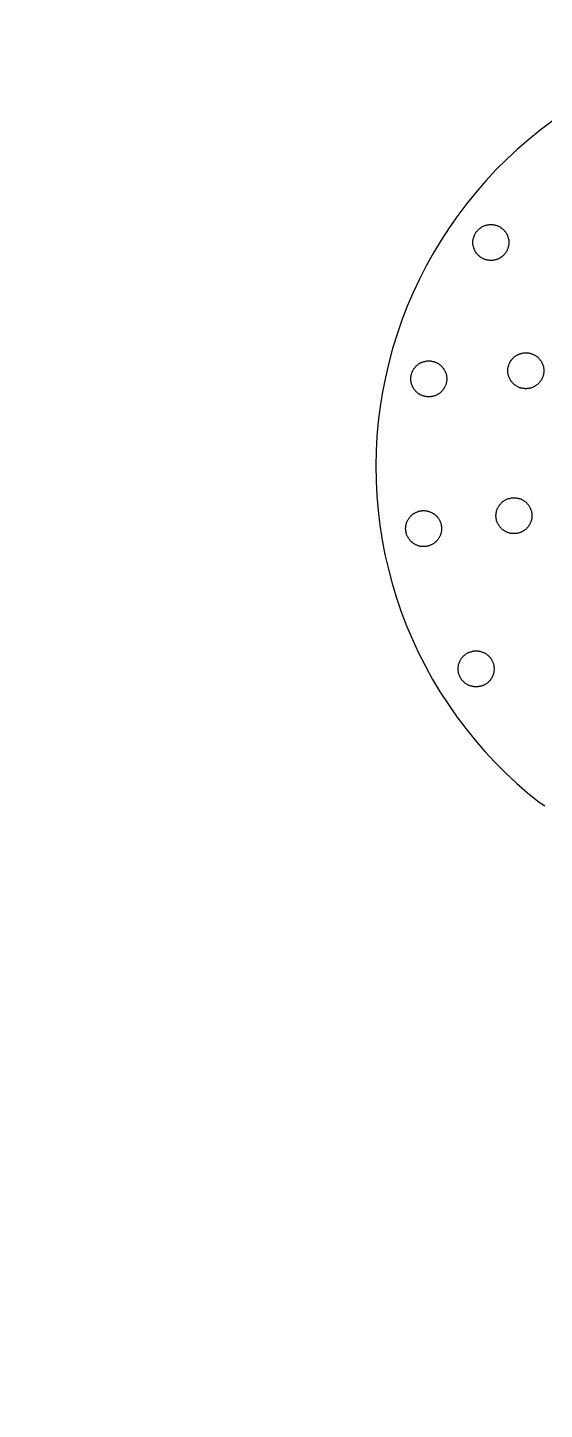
# Model space of a CAD drawing. Extents: x 1225654 to 1325654, y 924838 to 1022543.
# Drawn here: x 1309566 to 1310435, y 994920 to 997246 of the extents above; entities that cross this region are included whole.
import ezdxf

# ---------------------------------------------------------------- set-up
doc = ezdxf.new("R2010")
doc.units = 13

msp = doc.modelspace()

# ---------------------------------------------------------------- linework, layer by layer
msp.add_lwpolyline([(1260678.3, 924838.4), (1290630.1, 924838.4, 6.524121)], format="xyb", close=True)
msp.add_lwpolyline([(1260678.3, 924838.4), (1290630.1, 924838.4, 6.524121)], format="xyb", close=True)
msp.add_lwpolyline([(1310448.3, 997088), (1310428.3, 997072.9), (1310408.9, 997057.2), (1310390, 997040.8), (1310371.6, 997023.7), (1310353.8, 997006.1), (1310336.7, 996987.7), (1310320.3, 996968.8), (1310304.5, 996949.4), (1310289.4, 996929.4), (1310275, 996908.9), (1310261.3, 996888), (1310248.5, 996866.4), (1310236.4, 996844.6), (1310224.9, 996822.3), (1310214.3, 996799.6), (1310204.4, 996776.6), (1310195.4, 996753.2), (1310187.3, 996729.6), (1310179.9, 996705.5), (1310173.4, 996681.5), (1310167.7, 996656.9), (1310162.8, 996632.4), (1310159, 996607.7), (1310155.8, 996582.7), (1310153.5, 996558), (1310152.2, 996532.8), (1310151.8, 996507.8), (1310152.2, 996482.8), (1310153.3, 996457.8), (1310155.6, 996432.9), (1310158.5, 996407.9), (1310162.3, 996383.1), (1310167, 996358.6), (1310172.7, 996334), (1310179.2, 996310), (1310186.4, 996285.9), (1310194.5, 996262.3), (1310203.5, 996238.9), (1310213.2, 996215.7), (1310223.7, 996193), (1310235, 996170.7), (1310247.2, 996148.6), (1310260, 996127.3), (1310273.7, 996106.1), (1310287.9, 996085.7), (1310302.9, 996065.6), (1310318.7, 996046.1), (1310335.1, 996027.1), (1310352.3, 996008.7), (1310369.8, 995991.1), (1310388.2, 995973.8), (1310406.9, 995957.4), (1310426.5, 995941.7), (1310436.1, 995935.5)])
for points in [[(1310345.2, 996853.8), (1310344.1, 996853.8), (1310343.2, 996853.8), (1310342.1, 996853.8), (1310341, 996854.1), (1310340.1, 996854.3), (1310338.9, 996854.5), (1310337.9, 996854.7), (1310336.9, 996854.9), (1310335.8, 996855.1), (1310334.9, 996855.6), (1310334, 996855.8), (1310332.9, 996856.3), (1310332, 996856.7), (1310331.1, 996857.2), (1310330.2, 996857.9), (1310329.3, 996858.3), (1310328.4, 996859), (1310327.5, 996859.4), (1310326.6, 996860.1), (1310325.9, 996860.8), (1310325, 996861.5), (1310324.3, 996862.1), (1310323.5, 996863), (1310322.8, 996863.7), (1310322.1, 996864.6), (1310321.4, 996865.3), (1310320.7, 996866.2), (1310320.1, 996867.1), (1310319.6, 996868), (1310318.9, 996868.9), (1310318.5, 996869.8), (1310318, 996870.7), (1310317.6, 996871.6), (1310317.1, 996872.7), (1310316.9, 996873.6), (1310316.5, 996874.7), (1310316.3, 996875.7), (1310315.8, 996876.7), (1310315.6, 996877.7), (1310315.6, 996878.8), (1310315.3, 996879.7), (1310315.1, 996880.8), (1310315.1, 996881.9), (1310315.1, 996882.9), (1310314.9, 996883.9), (1310315.1, 996885.1), (1310315.1, 996886), (1310315.1, 996887.1), (1310315.3, 996888.2), (1310315.6, 996889.1), (1310315.6, 996890.3), (1310315.8, 996891.4), (1310316.3, 996892.3), (1310316.5, 996893.4), (1310316.9, 996894.3), (1310317.1, 996895.2), (1310317.6, 996896.3), (1310318, 996897.3), (1310318.5, 996898.1), (1310318.9, 996899), (1310319.6, 996899.9), (1310320.1, 996900.9), (1310320.7, 996901.7), (1310321.4, 996902.6), (1310322.1, 996903.3), (1310322.8, 996904.2), (1310323.5, 996904.9), (1310324.3, 996905.8), (1310325, 996906.5), (1310325.9, 996907.1), (1310326.6, 996907.8), (1310327.5, 996908.5), (1310328.4, 996908.9), (1310329.3, 996909.6), (1310330.2, 996910.1), (1310331.1, 996910.7), (1310332, 996911.2), (1310332.9, 996911.7), (1310334, 996912.1), (1310334.9, 996912.3), (1310335.8, 996912.7), (1310336.9, 996913), (1310337.9, 996913.2), (1310338.9, 996913.7), (1310340.1, 996913.7), (1310341, 996913.9), (1310342.1, 996914.1), (1310343.2, 996914.1), (1310344.1, 996914.1), (1310345.2, 996914.1), (1310346.4, 996914.1), (1310347.3, 996914.1), (1310348.4, 996914.1), (1310349.5, 996913.9), (1310350.4, 996913.7), (1310351.6, 996913.7), (1310352.4, 996913.2), (1310353.6, 996913), (1310354.5, 996912.7), (1310355.6, 996912.3), (1310356.5, 996912.1), (1310357.6, 996911.7), (1310358.5, 996911.2), (1310359.5, 996910.7), (1310360.3, 996910.1), (1310361.2, 996909.6), (1310362.1, 996908.9), (1310363.1, 996908.5), (1310363.9, 996907.8), (1310364.6, 996907.1), (1310365.5, 996906.5), (1310366.2, 996905.8), (1310367.1, 996904.9), (1310367.7, 996904.2), (1310368.4, 996903.3), (1310369.1, 996902.6), (1310369.8, 996901.7), (1310370.2, 996900.9), (1310370.9, 996899.9), (1310371.3, 996899), (1310372, 996898.1), (1310372.5, 996897.3), (1310372.9, 996896.3), (1310373.4, 996895.2), (1310373.6, 996894.3), (1310374, 996893.4), (1310374.3, 996892.3), (1310374.5, 996891.4), (1310374.7, 996890.3), (1310374.9, 996889.1), (1310375.2, 996888.2), (1310375.4, 996887.1), (1310375.4, 996886), (1310375.4, 996885.1), (1310375.4, 996883.9), (1310375.4, 996882.9), (1310375.4, 996881.9), (1310375.4, 996880.8), (1310375.2, 996879.7), (1310374.9, 996878.8), (1310374.7, 996877.7), (1310374.5, 996876.7), (1310374.3, 996875.7), (1310374, 996874.7), (1310373.6, 996873.6), (1310373.4, 996872.7), (1310372.9, 996871.6), (1310372.5, 996870.7), (1310372, 996869.8), (1310371.3, 996868.9), (1310370.9, 996868), (1310370.2, 996867.1), (1310369.8, 996866.2), (1310369.1, 996865.3), (1310368.4, 996864.6), (1310367.7, 996863.7), (1310367.1, 996863), (1310366.2, 996862.1), (1310365.5, 996861.5), (1310364.6, 996860.8), (1310363.9, 996860.1), (1310363.1, 996859.4), (1310362.1, 996859), (1310361.2, 996858.3), (1310360.3, 996857.9), (1310359.5, 996857.2), (1310358.5, 996856.7), (1310357.6, 996856.3), (1310356.5, 996855.8), (1310355.6, 996855.6), (1310354.5, 996855.1), (1310353.6, 996854.9), (1310352.4, 996854.7), (1310351.6, 996854.5), (1310350.4, 996854.3), (1310349.5, 996854.1), (1310348.4, 996853.8), (1310347.3, 996853.8), (1310346.4, 996853.8), (1310345.2, 996853.8), (1310345.2, 996853.8)], [(1310240.6, 996624.3), (1310239.7, 996624.3), (1310238.6, 996624.3), (1310237.5, 996624.3), (1310236.6, 996624.5), (1310235.4, 996624.8), (1310234.5, 996625), (1310233.4, 996625.2), (1310232.3, 996625.5), (1310231.4, 996625.7), (1310230.3, 996626.1), (1310229.4, 996626.3), (1310228.5, 996626.8), (1310227.6, 996627.2), (1310226.5, 996627.7), (1310225.6, 996628.4), (1310224.6, 996628.8), (1310223.7, 996629.5), (1310222.9, 996629.9), (1310222.2, 996630.6), (1310221.3, 996631.3), (1310220.6, 996632), (1310219.7, 996632.7), (1310219, 996633.5), (1310218.4, 996634.2), (1310217.7, 996635.1), (1310217, 996635.8), (1310216.4, 996636.7), (1310215.7, 996637.6), (1310215, 996638.5), (1310214.5, 996639.4), (1310214.1, 996640.3), (1310213.6, 996641.2), (1310213.2, 996642.1), (1310212.8, 996643.2), (1310212.3, 996644.1), (1310212.1, 996645), (1310211.6, 996646.1), (1310211.4, 996647.1), (1310211.2, 996648.1), (1310210.9, 996649.3), (1310210.7, 996650.2), (1310210.7, 996651.3), (1310210.5, 996652.4), (1310210.5, 996653.3), (1310210.5, 996654.5), (1310210.5, 996655.6), (1310210.5, 996656.5), (1310210.7, 996657.6), (1310210.7, 996658.7), (1310210.9, 996659.6), (1310211.2, 996660.8), (1310211.4, 996661.7), (1310211.6, 996662.8), (1310212.1, 996663.9), (1310212.3, 996664.8), (1310212.8, 996665.7), (1310213.2, 996666.8), (1310213.6, 996667.7), (1310214.1, 996668.7), (1310214.5, 996669.5), (1310215, 996670.4), (1310215.7, 996671.3), (1310216.4, 996672.3), (1310217, 996673.1), (1310217.7, 996673.8), (1310218.4, 996674.7), (1310219, 996675.4), (1310219.7, 996676.3), (1310220.6, 996676.9), (1310221.3, 996677.6), (1310222.2, 996678.3), (1310222.9, 996679), (1310223.7, 996679.5), (1310224.6, 996680.1), (1310225.6, 996680.5), (1310226.5, 996681.2), (1310227.6, 996681.7), (1310228.5, 996682.1), (1310229.4, 996682.6), (1310230.3, 996682.8), (1310231.4, 996683.2), (1310232.3, 996683.5), (1310233.4, 996683.7), (1310234.5, 996683.9), (1310235.4, 996684.1), (1310236.6, 996684.4), (1310237.5, 996684.6), (1310238.6, 996684.6), (1310239.7, 996684.6), (1310240.6, 996684.6), (1310241.7, 996684.6), (1310242.9, 996684.6), (1310244, 996684.6), (1310244.9, 996684.4), (1310246, 996684.1), (1310246.9, 996683.9), (1310248.1, 996683.7), (1310249.2, 996683.5), (1310250.1, 996683.2), (1310251, 996682.8), (1310252.1, 996682.6), (1310253, 996682.1), (1310253.9, 996681.7), (1310255, 996681.2), (1310255.9, 996680.5), (1310256.8, 996680.1), (1310257.7, 996679.5), (1310258.4, 996679), (1310259.3, 996678.3), (1310260.2, 996677.6), (1310260.9, 996676.9), (1310261.8, 996676.3), (1310262.5, 996675.4), (1310263.1, 996674.7), (1310263.8, 996673.8), (1310264.5, 996673.1), (1310265.2, 996672.3), (1310265.8, 996671.3), (1310266.3, 996670.4), (1310266.9, 996669.5), (1310267.4, 996668.7), (1310267.8, 996667.7), (1310268.3, 996666.8), (1310268.8, 996665.7), (1310269.2, 996664.8), (1310269.4, 996663.9), (1310269.9, 996662.8), (1310270.1, 996661.7), (1310270.3, 996660.8), (1310270.5, 996659.6), (1310270.8, 996658.7), (1310270.8, 996657.6), (1310271, 996656.5), (1310271, 996655.6), (1310271, 996654.5), (1310271, 996653.3), (1310271, 996652.4), (1310270.8, 996651.3), (1310270.8, 996650.2), (1310270.5, 996649.3), (1310270.3, 996648.1), (1310270.1, 996647.1), (1310269.9, 996646.1), (1310269.4, 996645), (1310269.2, 996644.1), (1310268.8, 996643.2), (1310268.3, 996642.1), (1310267.8, 996641.2), (1310267.4, 996640.3), (1310266.9, 996639.4), (1310266.3, 996638.5), (1310265.8, 996637.6), (1310265.2, 996636.7), (1310264.5, 996635.8), (1310263.8, 996635.1), (1310263.1, 996634.2), (1310262.5, 996633.5), (1310261.8, 996632.7), (1310260.9, 996632), (1310260.2, 996631.3), (1310259.3, 996630.6), (1310258.4, 996629.9), (1310257.7, 996629.5), (1310256.8, 996628.8), (1310255.9, 996628.4), (1310255, 996627.7), (1310253.9, 996627.2), (1310253, 996626.8), (1310252.1, 996626.3), (1310251, 996626.1), (1310250.1, 996625.7), (1310249.2, 996625.5), (1310248.1, 996625.2), (1310246.9, 996625), (1310246, 996624.8), (1310244.9, 996624.5), (1310244, 996624.3), (1310242.9, 996624.3), (1310241.7, 996624.3), (1310240.6, 996624.3), (1310240.6, 996624.3)], [(1310404, 996637.8), (1310403.1, 996637.8), (1310402, 996638), (1310400.8, 996638), (1310399.9, 996638.3), (1310398.8, 996638.3), (1310397.7, 996638.5), (1310396.8, 996638.7), (1310395.6, 996638.9), (1310394.8, 996639.4), (1310393.6, 996639.6), (1310392.7, 996640.1), (1310391.8, 996640.5), (1310390.7, 996640.9), (1310389.8, 996641.4), (1310388.9, 996641.9), (1310388, 996642.5), (1310387.1, 996643), (1310386.2, 996643.7), (1310385.5, 996644.3), (1310384.6, 996645), (1310383.7, 996645.7), (1310383.1, 996646.4), (1310382.4, 996647.1), (1310381.5, 996647.9), (1310380.8, 996648.6), (1310380.1, 996649.5), (1310379.7, 996650.4), (1310379, 996651.1), (1310378.3, 996652), (1310377.9, 996652.9), (1310377.4, 996654), (1310377, 996654.9), (1310376.5, 996655.8), (1310376.1, 996656.7), (1310375.6, 996657.9), (1310375.4, 996658.7), (1310374.9, 996659.9), (1310374.7, 996660.8), (1310374.5, 996661.9), (1310374.3, 996662.8), (1310374, 996663.9), (1310374, 996665.1), (1310373.8, 996665.9), (1310373.8, 996667.1), (1310373.8, 996668.2), (1310373.8, 996669.1), (1310373.8, 996670.2), (1310374, 996671.3), (1310374, 996672.3), (1310374.3, 996673.3), (1310374.5, 996674.5), (1310374.7, 996675.4), (1310374.9, 996676.5), (1310375.4, 996677.4), (1310375.6, 996678.5), (1310376.1, 996679.5), (1310376.5, 996680.3), (1310377, 996681.5), (1310377.4, 996682.4), (1310377.9, 996683.2), (1310378.3, 996684.1), (1310379, 996685.1), (1310379.7, 996686), (1310380.1, 996686.7), (1310380.8, 996687.5), (1310381.5, 996688.4), (1310382.4, 996689.1), (1310383.1, 996689.8), (1310383.7, 996690.7), (1310384.6, 996691.3), (1310385.5, 996692), (1310386.2, 996692.5), (1310387.1, 996693.2), (1310388, 996693.9), (1310388.9, 996694.3), (1310389.8, 996694.7), (1310390.7, 996695.2), (1310391.8, 996695.6), (1310392.7, 996696.1), (1310393.6, 996696.5), (1310394.8, 996696.8), (1310395.6, 996697.2), (1310396.8, 996697.4), (1310397.7, 996697.6), (1310398.8, 996697.9), (1310399.9, 996698.1), (1310400.8, 996698.1), (1310402, 996698.3), (1310403.1, 996698.3), (1310404, 996698.3), (1310405.1, 996698.3), (1310406.2, 996698.3), (1310407.1, 996698.1), (1310408.3, 996698.1), (1310409.4, 996697.9), (1310410.3, 996697.6), (1310411.4, 996697.4), (1310412.3, 996697.2), (1310413.4, 996696.8), (1310414.3, 996696.5), (1310415.5, 996696.1), (1310416.4, 996695.6), (1310417.2, 996695.2), (1310418.2, 996694.7), (1310419.3, 996694.3), (1310420.2, 996693.9), (1310421.1, 996693.2), (1310421.8, 996692.5), (1310422.7, 996692), (1310423.6, 996691.3), (1310424.2, 996690.7), (1310425.1, 996689.8), (1310425.8, 996689.1), (1310426.5, 996688.4), (1310427.2, 996687.5), (1310427.8, 996686.7), (1310428.5, 996686), (1310429.2, 996685.1), (1310429.6, 996684.1), (1310430.3, 996683.2), (1310430.8, 996682.4), (1310431.2, 996681.5), (1310431.6, 996680.3), (1310432.1, 996679.5), (1310432.6, 996678.5), (1310432.8, 996677.4), (1310433.2, 996676.5), (1310433.5, 996675.4), (1310433.7, 996674.5), (1310433.9, 996673.3), (1310433.9, 996672.3), (1310434.2, 996671.3), (1310434.2, 996670.2), (1310434.4, 996669.1), (1310434.4, 996668.2), (1310434.4, 996667.1), (1310434.2, 996665.9), (1310434.2, 996665.1), (1310433.9, 996663.9), (1310433.9, 996662.8), (1310433.7, 996661.9), (1310433.5, 996660.8), (1310433.2, 996659.9), (1310432.8, 996658.7), (1310432.6, 996657.9), (1310432.1, 996656.7), (1310431.6, 996655.8), (1310431.2, 996654.9), (1310430.8, 996654), (1310430.3, 996652.9), (1310429.6, 996652), (1310429.2, 996651.1), (1310428.5, 996650.4), (1310427.8, 996649.5), (1310427.2, 996648.6), (1310426.5, 996647.9), (1310425.8, 996647.1), (1310425.1, 996646.4), (1310424.2, 996645.7), (1310423.6, 996645), (1310422.7, 996644.3), (1310421.8, 996643.7), (1310421.1, 996643), (1310420.2, 996642.5), (1310419.3, 996641.9), (1310418.2, 996641.4), (1310417.2, 996640.9), (1310416.4, 996640.5), (1310415.5, 996640.1), (1310414.3, 996639.6), (1310413.4, 996639.4), (1310412.3, 996638.9), (1310411.4, 996638.7), (1310410.3, 996638.5), (1310409.4, 996638.3), (1310408.3, 996638.3), (1310407.1, 996638), (1310406.2, 996638), (1310405.1, 996637.8), (1310404, 996637.8), (1310404, 996637.8)], [(1310384.2, 996393.9), (1310383.1, 996393.9), (1310381.9, 996393.9), (1310381, 996393.9), (1310379.9, 996394.1), (1310378.8, 996394.3), (1310377.9, 996394.6), (1310376.8, 996394.8), (1310375.9, 996395), (1310374.7, 996395.3), (1310373.8, 996395.7), (1310372.7, 996395.9), (1310371.8, 996396.4), (1310370.9, 996396.9), (1310370, 996397.3), (1310368.9, 996397.9), (1310368, 996398.4), (1310367.1, 996399.1), (1310366.4, 996399.5), (1310365.5, 996400.2), (1310364.6, 996400.9), (1310363.9, 996401.5), (1310363.1, 996402.2), (1310362.4, 996403.1), (1310361.7, 996403.8), (1310361, 996404.7), (1310360.3, 996405.4), (1310359.6, 996406.3), (1310359, 996407.2), (1310358.5, 996408.1), (1310357.9, 996409), (1310357.4, 996409.9), (1310356.9, 996410.8), (1310356.5, 996411.7), (1310356, 996412.8), (1310355.6, 996413.7), (1310355.4, 996414.9), (1310354.9, 996415.7), (1310354.7, 996416.9), (1310354.5, 996417.8), (1310354.3, 996418.9), (1310354.3, 996419.8), (1310354, 996420.9), (1310354, 996422.1), (1310353.8, 996422.9), (1310353.8, 996424.1), (1310353.8, 996425.2), (1310354, 996426.1), (1310354, 996427.2), (1310354.3, 996428.3), (1310354.3, 996429.3), (1310354.5, 996430.3), (1310354.7, 996431.5), (1310354.9, 996432.4), (1310355.4, 996433.5), (1310355.6, 996434.4), (1310356, 996435.3), (1310356.5, 996436.5), (1310356.9, 996437.3), (1310357.4, 996438.2), (1310357.9, 996439.1), (1310358.5, 996440.1), (1310359, 996440.9), (1310359.6, 996441.8), (1310360.3, 996442.7), (1310361, 996443.4), (1310361.7, 996444.3), (1310362.4, 996445), (1310363.1, 996445.9), (1310363.9, 996446.6), (1310364.6, 996447.3), (1310365.5, 996447.9), (1310366.4, 996448.6), (1310367.1, 996449), (1310368, 996449.7), (1310368.9, 996450.2), (1310370, 996450.9), (1310370.9, 996451.3), (1310371.8, 996451.7), (1310372.7, 996452.2), (1310373.8, 996452.4), (1310374.7, 996452.9), (1310375.9, 996453.1), (1310376.8, 996453.3), (1310377.9, 996453.8), (1310378.8, 996453.8), (1310379.9, 996454), (1310381, 996454.2), (1310381.9, 996454.2), (1310383.1, 996454.2), (1310384.2, 996454.2), (1310385.1, 996454.2), (1310386.2, 996454.2), (1310387.3, 996454.2), (1310388.2, 996454), (1310389.3, 996453.8), (1310390.5, 996453.8), (1310391.4, 996453.3), (1310392.5, 996453.1), (1310393.4, 996452.9), (1310394.5, 996452.4), (1310395.4, 996452.2), (1310396.3, 996451.7), (1310397.5, 996451.3), (1310398.4, 996450.9), (1310399.2, 996450.2), (1310400.1, 996449.7), (1310401.1, 996449), (1310402, 996448.6), (1310402.6, 996447.9), (1310403.5, 996447.3), (1310404.4, 996446.6), (1310405.1, 996445.9), (1310405.8, 996445), (1310406.4, 996444.3), (1310407.3, 996443.4), (1310408, 996442.7), (1310408.5, 996441.8), (1310409.2, 996440.9), (1310409.8, 996440.1), (1310410.3, 996439.1), (1310410.7, 996438.2), (1310411.2, 996437.3), (1310411.6, 996436.5), (1310412.1, 996435.3), (1310412.6, 996434.4), (1310412.8, 996433.5), (1310413.2, 996432.4), (1310413.4, 996431.5), (1310413.6, 996430.3), (1310413.9, 996429.3), (1310414.1, 996428.3), (1310414.1, 996427.2), (1310414.3, 996426.1), (1310414.3, 996425.2), (1310414.3, 996424.1), (1310414.3, 996422.9), (1310414.3, 996422.1), (1310414.1, 996420.9), (1310414.1, 996419.8), (1310413.9, 996418.9), (1310413.6, 996417.8), (1310413.4, 996416.9), (1310413.2, 996415.7), (1310412.8, 996414.9), (1310412.6, 996413.7), (1310412.1, 996412.8), (1310411.6, 996411.7), (1310411.2, 996410.8), (1310410.7, 996409.9), (1310410.3, 996409), (1310409.8, 996408.1), (1310409.2, 996407.2), (1310408.5, 996406.3), (1310408, 996405.4), (1310407.3, 996404.7), (1310406.4, 996403.8), (1310405.8, 996403.1), (1310405.1, 996402.2), (1310404.4, 996401.5), (1310403.5, 996400.9), (1310402.6, 996400.2), (1310402, 996399.5), (1310401.1, 996399.1), (1310400.1, 996398.4), (1310399.2, 996397.9), (1310398.4, 996397.3), (1310397.5, 996396.9), (1310396.3, 996396.4), (1310395.4, 996395.9), (1310394.5, 996395.7), (1310393.4, 996395.3), (1310392.5, 996395), (1310391.4, 996394.8), (1310390.5, 996394.6), (1310389.3, 996394.3), (1310388.2, 996394.1), (1310387.3, 996393.9), (1310386.2, 996393.9), (1310385.1, 996393.9), (1310384.2, 996393.9), (1310384.2, 996393.9)], [(1310232.1, 996372.1), (1310230.9, 996372.3), (1310229.8, 996372.3), (1310228.9, 996372.3), (1310227.8, 996372.5), (1310226.7, 996372.5), (1310225.8, 996372.7), (1310224.6, 996373), (1310223.7, 996373.4), (1310222.6, 996373.6), (1310221.7, 996374.1), (1310220.6, 996374.3), (1310219.7, 996374.8), (1310218.8, 996375.2), (1310217.9, 996375.7), (1310217, 996376.1), (1310216.1, 996376.8), (1310215.2, 996377.2), (1310214.3, 996377.9), (1310213.4, 996378.6), (1310212.5, 996379.3), (1310211.8, 996379.9), (1310210.9, 996380.6), (1310210.2, 996381.3), (1310209.6, 996382.2), (1310208.9, 996382.9), (1310208.2, 996383.8), (1310207.6, 996384.7), (1310206.9, 996385.6), (1310206.4, 996386.5), (1310205.8, 996387.4), (1310205.3, 996388.3), (1310204.9, 996389.2), (1310204.4, 996390.1), (1310204, 996391), (1310203.5, 996392.1), (1310203.3, 996393), (1310203, 996394.1), (1310202.6, 996395), (1310202.4, 996396.2), (1310202.2, 996397.1), (1310202.2, 996398.2), (1310202, 996399.3), (1310202, 996400.2), (1310201.7, 996401.3), (1310201.7, 996402.5), (1310201.7, 996403.6), (1310202, 996404.5), (1310202, 996405.6), (1310202.2, 996406.7), (1310202.2, 996407.7), (1310202.4, 996408.7), (1310202.6, 996409.7), (1310203, 996410.8), (1310203.3, 996411.7), (1310203.5, 996412.8), (1310204, 996413.7), (1310204.4, 996414.6), (1310204.9, 996415.7), (1310205.3, 996416.6), (1310205.8, 996417.5), (1310206.4, 996418.5), (1310206.9, 996419.3), (1310207.6, 996420.2), (1310208.2, 996421.1), (1310208.9, 996421.8), (1310209.6, 996422.7), (1310210.2, 996423.4), (1310210.9, 996424.1), (1310211.8, 996425), (1310212.5, 996425.7), (1310213.4, 996426.3), (1310214.3, 996427), (1310215.2, 996427.4), (1310216.1, 996428.1), (1310217, 996428.6), (1310217.9, 996429), (1310218.8, 996429.7), (1310219.7, 996430.1), (1310220.6, 996430.3), (1310221.7, 996430.8), (1310222.6, 996431.3), (1310223.7, 996431.5), (1310224.6, 996431.7), (1310225.8, 996431.9), (1310226.7, 996432.2), (1310227.8, 996432.4), (1310228.9, 996432.4), (1310229.8, 996432.6), (1310230.9, 996432.6), (1310232.1, 996432.6), (1310233, 996432.6), (1310234.1, 996432.6), (1310235.2, 996432.4), (1310236.1, 996432.4), (1310237.3, 996432.2), (1310238.4, 996431.9), (1310239.3, 996431.7), (1310240.4, 996431.5), (1310241.3, 996431.3), (1310242.4, 996430.8), (1310243.3, 996430.3), (1310244.2, 996430.1), (1310245.3, 996429.7), (1310246.2, 996429), (1310247.2, 996428.6), (1310248.1, 996428.1), (1310248.9, 996427.4), (1310249.8, 996427), (1310250.8, 996426.3), (1310251.4, 996425.7), (1310252.3, 996425), (1310253, 996424.1), (1310253.7, 996423.4), (1310254.6, 996422.7), (1310255.3, 996421.8), (1310255.9, 996421.1), (1310256.4, 996420.2), (1310257, 996419.3), (1310257.7, 996418.5), (1310258.2, 996417.5), (1310258.6, 996416.6), (1310259.3, 996415.7), (1310259.7, 996414.6), (1310260, 996413.7), (1310260.4, 996412.8), (1310260.9, 996411.7), (1310261.1, 996410.8), (1310261.3, 996409.7), (1310261.6, 996408.7), (1310261.8, 996407.7), (1310262, 996406.7), (1310262, 996405.6), (1310262.2, 996404.5), (1310262.2, 996403.6), (1310262.2, 996402.5), (1310262.2, 996401.3), (1310262.2, 996400.2), (1310262, 996399.3), (1310262, 996398.2), (1310261.8, 996397.1), (1310261.6, 996396.2), (1310261.3, 996395), (1310261.1, 996394.1), (1310260.9, 996393), (1310260.4, 996392.1), (1310260, 996391), (1310259.7, 996390.1), (1310259.3, 996389.2), (1310258.6, 996388.3), (1310258.2, 996387.4), (1310257.7, 996386.5), (1310257, 996385.6), (1310256.4, 996384.7), (1310255.9, 996383.8), (1310255.3, 996382.9), (1310254.6, 996382.2), (1310253.7, 996381.3), (1310253, 996380.6), (1310252.3, 996379.9), (1310251.4, 996379.3), (1310250.8, 996378.6), (1310249.8, 996377.9), (1310248.9, 996377.2), (1310248.1, 996376.8), (1310247.2, 996376.1), (1310246.2, 996375.7), (1310245.3, 996375.2), (1310244.2, 996374.8), (1310243.3, 996374.3), (1310242.4, 996374.1), (1310241.3, 996373.6), (1310240.4, 996373.4), (1310239.3, 996373), (1310238.4, 996372.7), (1310237.3, 996372.5), (1310236.1, 996372.5), (1310235.2, 996372.3), (1310234.1, 996372.3), (1310233, 996372.3), (1310232.1, 996372.1), (1310232.1, 996372.1)], [(1310320.5, 996136.1), (1310319.4, 996136.1), (1310318.3, 996136.1), (1310317.3, 996136.1), (1310316.3, 996136.3), (1310315.1, 996136.5), (1310314.2, 996136.7), (1310313.1, 996136.9), (1310312.2, 996137.2), (1310311.1, 996137.4), (1310310.1, 996137.8), (1310309.1, 996138.1), (1310308.1, 996138.5), (1310307.2, 996139), (1310306.3, 996139.4), (1310305.2, 996140.1), (1310304.3, 996140.5), (1310303.6, 996141.2), (1310302.7, 996141.7), (1310301.9, 996142.4), (1310300.9, 996143), (1310300.3, 996143.7), (1310299.3, 996144.4), (1310298.7, 996145.3), (1310298, 996146), (1310297.3, 996146.9), (1310296.6, 996147.5), (1310296, 996148.4), (1310295.3, 996149.3), (1310294.9, 996150.2), (1310294.2, 996151.1), (1310293.7, 996152), (1310293.3, 996152.9), (1310292.8, 996153.8), (1310292.4, 996154.9), (1310291.9, 996155.8), (1310291.7, 996157), (1310291.3, 996157.9), (1310291, 996159), (1310290.8, 996159.9), (1310290.6, 996161.1), (1310290.6, 996161.9), (1310290.4, 996163.1), (1310290.4, 996164.2), (1310290.1, 996165.1), (1310290.1, 996166.2), (1310290.1, 996167.3), (1310290.4, 996168.3), (1310290.4, 996169.3), (1310290.6, 996170.5), (1310290.6, 996171.4), (1310290.8, 996172.5), (1310291, 996173.6), (1310291.3, 996174.5), (1310291.7, 996175.7), (1310291.9, 996176.5), (1310292.4, 996177.5), (1310292.8, 996178.6), (1310293.3, 996179.5), (1310293.7, 996180.4), (1310294.2, 996181.3), (1310294.9, 996182.2), (1310295.3, 996183.1), (1310296, 996184), (1310296.6, 996184.9), (1310297.3, 996185.8), (1310298, 996186.5), (1310298.7, 996187.1), (1310299.3, 996188), (1310300.3, 996188.7), (1310300.9, 996189.4), (1310301.9, 996190.1), (1310302.7, 996190.7), (1310303.6, 996191.4), (1310304.3, 996191.9), (1310305.2, 996192.5), (1310306.3, 996193), (1310307.2, 996193.5), (1310308.1, 996193.9), (1310309.1, 996194.3), (1310310.1, 996194.5), (1310311.1, 996195), (1310312.2, 996195.2), (1310313.1, 996195.7), (1310314.2, 996195.9), (1310315.1, 996195.9), (1310316.3, 996196.1), (1310317.3, 996196.4), (1310318.3, 996196.4), (1310319.4, 996196.4), (1310320.5, 996196.6), (1310321.4, 996196.4), (1310322.5, 996196.4), (1310323.7, 996196.4), (1310324.5, 996196.1), (1310325.7, 996195.9), (1310326.8, 996195.9), (1310327.7, 996195.7), (1310328.8, 996195.2), (1310329.7, 996195), (1310330.9, 996194.5), (1310331.7, 996194.3), (1310332.7, 996193.9), (1310333.8, 996193.5), (1310334.7, 996193), (1310335.6, 996192.5), (1310336.5, 996191.9), (1310337.4, 996191.4), (1310338.3, 996190.7), (1310338.9, 996190.1), (1310339.9, 996189.4), (1310340.8, 996188.7), (1310341.5, 996188), (1310342.1, 996187.1), (1310343, 996186.5), (1310343.7, 996185.8), (1310344.4, 996184.9), (1310344.8, 996184), (1310345.5, 996183.1), (1310346.1, 996182.2), (1310346.6, 996181.3), (1310347.1, 996180.4), (1310347.5, 996179.5), (1310348, 996178.6), (1310348.4, 996177.5), (1310348.8, 996176.5), (1310349.1, 996175.7), (1310349.5, 996174.5), (1310349.7, 996173.6), (1310350, 996172.5), (1310350.2, 996171.4), (1310350.4, 996170.5), (1310350.4, 996169.3), (1310350.7, 996168.3), (1310350.7, 996167.3), (1310350.7, 996166.2), (1310350.7, 996165.1), (1310350.7, 996164.2), (1310350.4, 996163.1), (1310350.4, 996161.9), (1310350.2, 996161.1), (1310350, 996159.9), (1310349.7, 996159), (1310349.5, 996157.9), (1310349.1, 996157), (1310348.8, 996155.8), (1310348.4, 996154.9), (1310348, 996153.8), (1310347.5, 996152.9), (1310347.1, 996152), (1310346.6, 996151.1), (1310346.1, 996150.2), (1310345.5, 996149.3), (1310344.8, 996148.4), (1310344.4, 996147.5), (1310343.7, 996146.9), (1310343, 996146), (1310342.1, 996145.3), (1310341.5, 996144.4), (1310340.8, 996143.7), (1310339.9, 996143), (1310338.9, 996142.4), (1310338.3, 996141.7), (1310337.4, 996141.2), (1310336.5, 996140.5), (1310335.6, 996140.1), (1310334.7, 996139.4), (1310333.8, 996139), (1310332.7, 996138.5), (1310331.7, 996138.1), (1310330.9, 996137.8), (1310329.7, 996137.4), (1310328.8, 996137.2), (1310327.7, 996136.9), (1310326.8, 996136.7), (1310325.7, 996136.5), (1310324.5, 996136.3), (1310323.7, 996136.1), (1310322.5, 996136.1), (1310321.4, 996136.1), (1310320.5, 996136.1), (1310320.5, 996136.1)]]:
    msp.add_lwpolyline(points, close=True)

doc.saveas('drawing.dxf')
